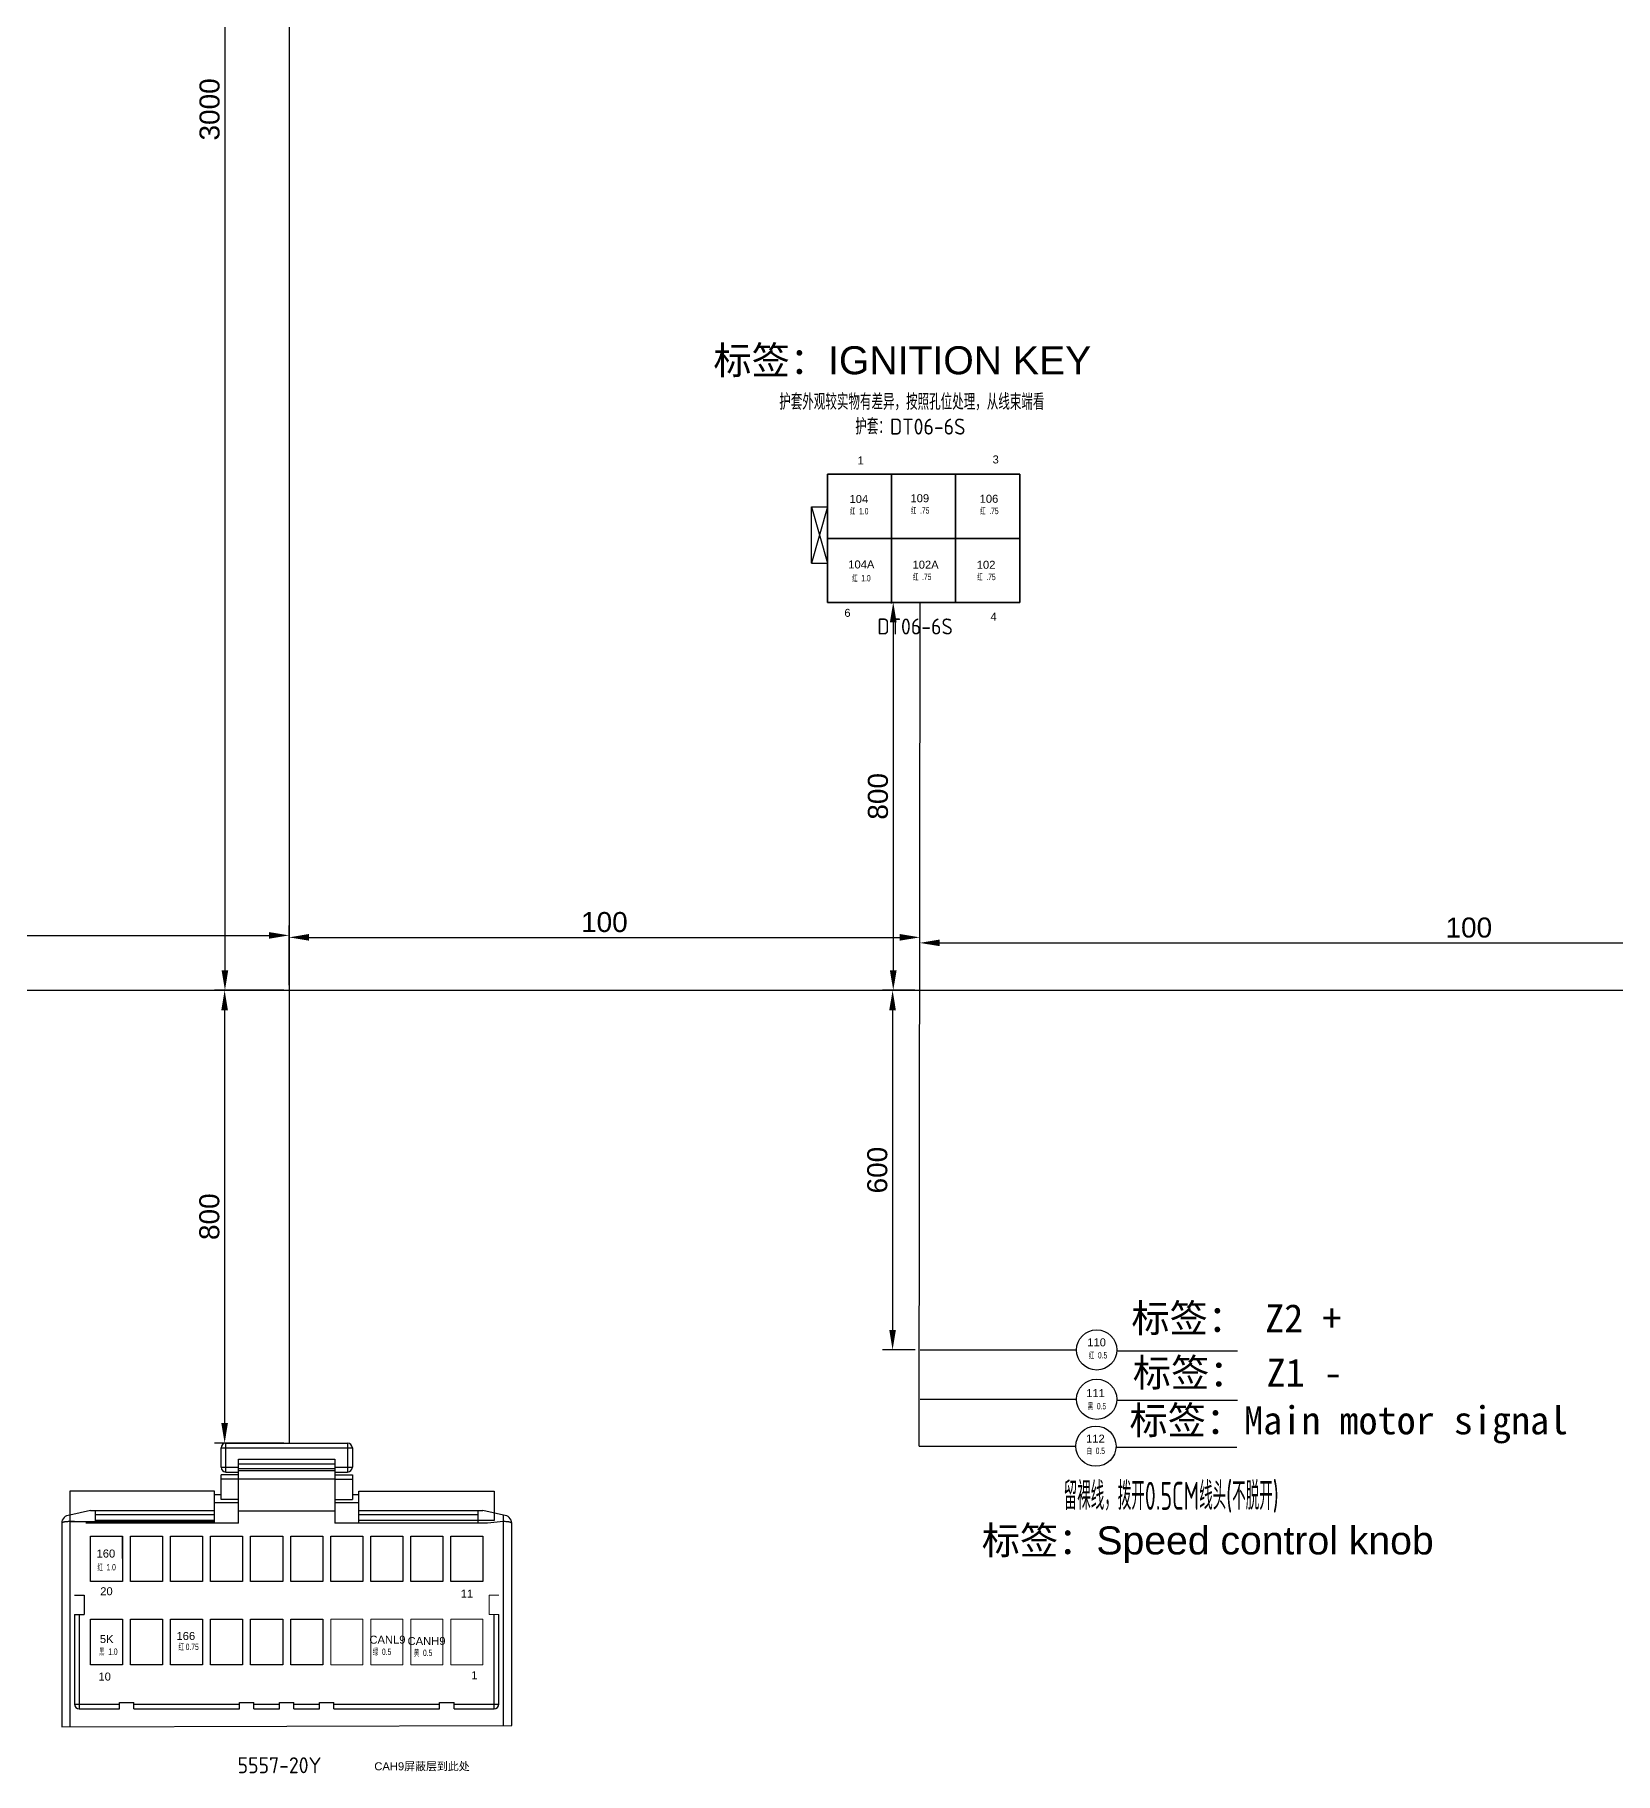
# Model space of a CAD drawing. Header units: millimetres. Extents: x 62 to 1873, y 998 to 1938.
# Drawn here: x 531.9 to 729.3, y 1213.5 to 1430.7 of the extents above; entities that cross this region are included whole.
import ezdxf

# ---------------------------------------------------------------- set-up
doc = ezdxf.new("R2010")
doc.units = ezdxf.units.MM
doc.layers.add('AM60', color=3, linetype='Continuous', lineweight=25)
doc.layers.add('护套层', color=3, linetype='Continuous', lineweight=0)
doc.layers.add('线色线径', color=1, linetype='Continuous')
doc.styles.add('ISO Proportional', font='isocp.shx', dxfattribs={"bigfont": 'gbcbig.shx'})
doc.styles.get("Standard").update_dxf_attribs({"font": 'arial.ttf'})
doc.styles.add('技术要求及剖视用', font='gbenor.shx', dxfattribs={"width": 0.7, "bigfont": 'gbcbig.shx'})
doc.dimstyles.new('ISO-25', dxfattribs={"dimtxt": 2.5, "dimasz": 2.5, "dimexe": 1.25, "dimexo": 0.625, "dimtad": 1, "dimtxsty": 'Standard', "dimcen": 2.5, "dimadec": 0, "dimazin": 0, "dimtfac": 1, "dimtmove": 0, "dimatfit": 3, "dimfxl": 1, "dimarcsym": 0})

# ---------------------------------------------------------------- blocks, each defined once
blk = doc.blocks.new('A$C0bc29aab')
at = {"layer": 'AM60', "linetype": 'Continuous'}
for p, q in [((19.9, 38.22), (19.9, 40.62)), ((19.9, 40.62), (36.3, 40.62)), ((20.5, 37.62), (20.5, 41.22)), ((20.5, 41.22), (35.7, 41.22)), ((22.1, 31.22), (22.1, 39.22)), ((22.1, 39.22), (34.1, 39.22)), ((34.1, 39.22), (34.1, 31.22)), ((35.7, 41.22), (35.7, 37.62)), ((36.3, 40.62), (36.3, 38.22)), ((19.9, 38.22), (22.1, 38.22)), ((19.9, 34.17), (19.9, 37.28)), ((22.1, 37.28), (19.9, 37.28)), ((20.5, 37.62), (22.1, 37.62)), ((34.1, 38.62), (22.1, 38.62)), ((34.1, 38.02), (22.1, 38.02)), ((22.1, 37.82), (34.1, 37.82)), ((34.1, 38.22), (36.3, 38.22)), ((34.1, 37.62), (35.7, 37.62)), ((34.1, 37.28), (36.3, 37.28)), ((36.3, 37.28), (36.3, 34.17)), ((19.1, 31.22), (19.1, 35.22)), ((19.1, 34.82), (19.9, 34.82)), ((22.1, 36.74), (19.9, 36.74)), ((22.1, 36.76), (34.1, 36.76)), ((34.1, 36.74), (36.3, 36.74)), ((36.3, 34.82), (37.1, 34.82)), ((37.1, 31.22), (37.1, 35.22)), ((3.6, 32.82), (1, 32.22)), ((3.6, 32.82), (19.1, 32.82)), ((4.2, 31.22), (4.2, 32.82)), ((19.1, 33.82), (22.1, 33.82)), ((22.1, 34.17), (19.9, 34.17)), ((22.1, 32.77), (34.1, 32.77)), ((34.1, 34.17), (36.3, 34.17)), ((34.1, 33.82), (37.1, 33.82)), ((37.1, 32.82), (52.6, 32.82)), ((52, 31.22), (52, 32.82)), ((55.2, 32.22), (52.6, 32.82)), ((0, 31.22), (0, 5.78)), ((1, 32.22), (1, 5.78)), ((1.6, 31.42), (1, 31.42)), ((22.1, 31.22), (3, 31.22)), ((4.2, 32.32), (19.1, 32.32)), ((4.2, 31.61), (19.1, 31.61)), ((53.2, 31.22), (34.1, 31.22)), ((37.1, 32.32), (52, 32.32)), ((37.1, 31.61), (52, 31.61)), ((55.2, 31.42), (53.2, 31.22)), ((55.2, 5.94), (55.2, 32.22)), ((56.2, 5.94), (56.2, 31.22)), ((7.6, 26.82), (7.6, 29.62)), ((1.6, 22.22), (2.8, 22.22)), ((2.8, 22.22), (2.8, 19.82)), ((1.6, 19.82), (1.6, 8.62)), ((1.6, 19.82), (2.8, 19.82)), ((2.2, 19.82), (2.2, 8.02)), ((54, 8.02), (54, 19.82)), ((54.6, 8.62), (54.6, 19.82)), ((7.2, 8.02), (7.2, 8.82)), ((7.2, 8.82), (9, 8.82)), ((9, 8.02), (9, 8.82)), ((22.2, 8.82), (24, 8.82)), ((22.2, 8.02), (22.2, 8.82)), ((24, 8.02), (24, 8.82)), ((27.2, 8.82), (29, 8.82)), ((27.2, 8.02), (27.2, 8.82)), ((29, 8.02), (29, 8.82)), ((32.2, 8.82), (34, 8.82)), ((32.2, 8.02), (32.2, 8.82)), ((34, 8.02), (34, 8.82)), ((47.2, 8.82), (49, 8.82)), ((47.2, 8.02), (47.2, 8.82)), ((49, 8.02), (49, 8.82)), ((1.6, 8.62), (7.2, 8.62)), ((2.2, 8.02), (7.2, 8.02)), ((9, 8.62), (22.2, 8.62)), ((9, 8.02), (22.2, 8.02)), ((24, 8.62), (27.2, 8.62)), ((24, 8.02), (27.2, 8.02)), ((29, 8.62), (32.2, 8.62)), ((29, 8.02), (32.2, 8.02)), ((34, 8.62), (47.2, 8.62)), ((34, 8.02), (47.2, 8.02)), ((49, 8.62), (54.6, 8.62)), ((49, 8.02), (54, 8.02)), ((0, 5.78), (56.2, 5.94))]:
    blk.add_line(p, q, dxfattribs=at)
at = {"layer": 'AM60', "lineweight": 5}
for p, q in [((53.4, 22.22), (54.6, 22.22)), ((53.4, 19.82), (53.4, 22.22)), ((53.4, 19.82), (54.6, 19.82))]:
    blk.add_line(p, q, dxfattribs=at)
at = {"layer": 'AM60', "linetype": 'Continuous'}
for points in [[(1, 31.42), (19.1, 31.42), (19.1, 35.22), (1, 35.22)], [(54, 31.54), (37.1, 31.54), (37.1, 35.22), (54, 35.22)]]:
    blk.add_lwpolyline(points, close=True, dxfattribs=at)
at = {"layer": 'AM60'}
for points in [[(3.6, 29.62), (7.6, 29.62), (7.6, 23.92), (3.6, 23.92)], [(8.6, 29.62), (12.6, 29.62), (12.6, 23.92), (8.6, 23.92)], [(13.6, 29.62), (17.6, 29.62), (17.6, 23.92), (13.6, 23.92)], [(18.6, 29.62), (22.6, 29.62), (22.6, 23.92), (18.6, 23.92)], [(23.6, 29.62), (27.6, 29.62), (27.6, 23.92), (23.6, 23.92)], [(28.6, 29.62), (32.6, 29.62), (32.6, 23.92), (28.6, 23.92)], [(33.6, 29.62), (37.6, 29.62), (37.6, 23.92), (33.6, 23.92)], [(38.6, 29.62), (42.6, 29.62), (42.6, 23.92), (38.6, 23.92)], [(43.6, 29.62), (47.6, 29.62), (47.6, 23.92), (43.6, 23.92)], [(48.6, 29.62), (52.6, 29.62), (52.6, 23.92), (48.6, 23.92)], [(3.6, 19.22), (7.6, 19.22), (7.6, 13.52), (3.6, 13.52)], [(8.6, 19.22), (12.6, 19.22), (12.6, 13.52), (8.6, 13.52)], [(13.6, 19.22), (17.6, 19.22), (17.6, 13.52), (13.6, 13.52)], [(18.6, 19.22), (22.6, 19.22), (22.6, 13.52), (18.6, 13.52)], [(23.6, 19.22), (27.6, 19.22), (27.6, 13.52), (23.6, 13.52)], [(28.6, 19.22), (32.6, 19.22), (32.6, 13.52), (28.6, 13.52)]]:
    blk.add_lwpolyline(points, close=True, dxfattribs=at)
at = {"layer": 'AM60', "lineweight": 5}
for points in [[(33.6, 19.22), (37.6, 19.22), (37.6, 13.52), (33.6, 13.52)], [(38.6, 19.22), (42.6, 19.22), (42.6, 13.52), (38.6, 13.52)], [(43.6, 19.22), (47.6, 19.22), (47.6, 13.52), (43.6, 13.52)], [(48.6, 19.22), (52.6, 19.22), (52.6, 13.52), (48.6, 13.52)]]:
    blk.add_lwpolyline(points, close=True, dxfattribs=at)
at = {"layer": 'AM60', "linetype": 'Continuous'}
for centre, radius, start, end in [((20.5, 40.62), 0.6, 90, 180), ((35.7, 40.62), 0.6, 0, 90), ((20.5, 38.22), 0.6, 180, 270), ((35.7, 38.22), 0.6, 270, 0), ((1, 31.22), 1, 90, 180.0708), ((55.2, 31.22), 1, 359.9329, 90), ((2.2, 8.62), 0.6, 180, 270), ((54, 8.62), 0.6, 270, 0)]:
    blk.add_arc(centre, radius, start, end, dxfattribs=at)
for points, knots in [([(1, 31.42), (0.94, 31.42), (0.81, 31.42), (0.62, 31.41), (0.45, 31.39), (0.32, 31.37), (0.23, 31.35), (0.17, 31.34), (0.12, 31.32), (0.08, 31.3), (0.04, 31.28), (0.02, 31.27), (0, 31.25), (0, 31.23), (0, 31.22)], [0, 0, 0, 0, 0.187574, 0.367878, 0.533983, 0.679957, 0.743843, 0.800983, 0.851078, 0.893964, 0.92959, 0.958079, 0.980477, 1, 1, 1, 1]), ([(56.2, 31.22), (56.2, 31.23), (56.2, 31.25), (56.18, 31.27), (56.16, 31.28), (56.12, 31.3), (56.08, 31.32), (56.03, 31.34), (55.97, 31.35), (55.88, 31.37), (55.75, 31.39), (55.58, 31.41), (55.4, 31.42), (55.27, 31.42), (55.2, 31.42)], [0, 0, 0, 0, 0.019498, 0.041902, 0.070401, 0.106029, 0.148912, 0.199008, 0.25615, 0.320037, 0.466012, 0.632119, 0.812425, 1, 1, 1, 1])]:
    blk.add_open_spline(points, degree=3, knots=knots, dxfattribs=at)
at = {"layer": 'AM60', "color": 1}
for s, p in [('20', (4.81, 22.22)), ('11', (49.84, 21.92)), ('10', (4.59, 11.56)), ('1', (51.16, 11.73))]:
    blk.add_text(s, height=1, dxfattribs=at).set_placement(p)
at = {"layer": 'AM60', "color": 3, "style": 'ISO Proportional'}
blk.add_text('5557-20Y', height=2, dxfattribs=at).set_placement((21.97, -0.02))
blk = doc.blocks.new('A$C21147477')
at = {"color": 3}
for p, q in [((2.01, 12.02), (2.01, 20.02)), ((2.01, 20.02), (2.01, 12.02)), ((2.01, 12.02), (2.01, 20.02)), ((2.01, 20.02), (2.01, 12.02)), ((2.01, 20.02), (2.01, 12.02)), ((18.01, 20.02), (2.01, 20.02)), ((2.01, 20.02), (18.01, 20.02)), ((10.01, 3.87), (10.01, 20.02)), ((10.01, 20.02), (10.01, 3.87)), ((10.01, 3.87), (10.01, 20.02)), ((10.01, 20.02), (10.01, 3.87)), ((10.01, 20.02), (10.01, 3.87)), ((10.01, 3.87), (10.01, 20.02)), ((10.01, 20.02), (10.01, 3.87)), ((10.01, 3.87), (10.01, 20.02)), ((10.01, 20.02), (10.01, 3.87)), ((10.01, 20.02), (10.01, 3.87)), ((10.01, 3.87), (10.01, 20.02)), ((10.01, 20.02), (10.01, 3.87)), ((10.01, 3.87), (10.01, 20.02)), ((10.01, 20.02), (10.01, 3.87)), ((10.01, 20.02), (10.01, 4.02)), ((18.01, 12.02), (18.01, 20.02)), ((18.01, 20.02), (18.01, 12.02)), ((18.01, 12.02), (18.01, 20.02)), ((18.01, 20.02), (18.01, 12.02)), ((18.01, 20.02), (18.01, 12.02)), ((18.01, 12.02), (18.01, 20.02)), ((18.01, 20.02), (18.01, 12.02)), ((18.01, 12.02), (18.01, 20.02)), ((18.01, 20.02), (18.01, 12.02)), ((18.01, 20.02), (18.01, 12.02)), ((26.01, 20.02), (18.01, 20.02)), ((18.01, 20.02), (26.01, 20.02)), ((26.01, 12.02), (26.01, 20.02)), ((26.01, 20.02), (26.01, 12.02)), ((26.01, 12.02), (26.01, 20.02)), ((26.01, 20.02), (26.01, 12.02)), ((26.01, 20.02), (26.01, 12.02)), ((0, 15.94), (2, 8.94)), ((0, 8.94), (0, 15.94)), ((0, 15.94), (2, 15.94)), ((2, 15.94), (0, 8.94)), ((2.01, 4.02), (2.01, 12.02)), ((2.01, 12.02), (2.01, 4.02)), ((2.01, 4.02), (2.01, 12.02)), ((2.01, 12.02), (2.01, 4.02)), ((2.01, 12.02), (2.01, 4.02)), ((10.01, 12.02), (2.01, 12.02)), ((2.01, 12.02), (10.01, 12.02)), ((10.01, 12.02), (2.01, 12.02)), ((2.01, 12.02), (10.01, 12.02)), ((2.01, 12.02), (10.01, 12.02)), ((18.01, 12.02), (10.01, 12.02)), ((10.01, 12.02), (18.01, 12.02)), ((18.01, 12.02), (10.01, 12.02)), ((10.01, 12.02), (18.01, 12.02)), ((10.01, 12.02), (18.01, 12.02)), ((18.01, 4.02), (18.01, 12.02)), ((18.01, 12.02), (18.01, 4.02)), ((18.01, 4.02), (18.01, 12.02)), ((18.01, 12.02), (18.01, 4.02)), ((18.01, 12.02), (18.01, 4.02)), ((18.01, 4.02), (18.01, 12.02)), ((18.01, 12.02), (18.01, 4.02)), ((18.01, 4.02), (18.01, 12.02)), ((18.01, 12.02), (18.01, 4.02)), ((18.01, 12.02), (18.01, 4.02)), ((26.01, 12.02), (18.01, 12.02)), ((18.01, 12.02), (26.01, 12.02)), ((26.01, 12.02), (18.01, 12.02)), ((18.01, 12.02), (26.01, 12.02)), ((18.01, 12.02), (26.01, 12.02)), ((26.01, 4.02), (26.01, 12.02)), ((26.01, 12.02), (26.01, 4.02)), ((26.01, 4.02), (26.01, 12.02)), ((26.01, 12.02), (26.01, 4.02)), ((26.01, 12.02), (26.01, 4.02)), ((0, 8.94), (2, 8.94)), ((10.01, 4.02), (2.01, 4.02)), ((2.01, 4.02), (10.01, 4.02)), ((2.01, 4.02), (10.01, 4.02)), ((18.01, 4.02), (10.01, 4.02)), ((10.01, 4.02), (18.01, 4.02)), ((10.01, 4.02), (18.01, 4.02)), ((26.01, 4.02), (18.01, 4.02)), ((18.01, 4.02), (26.01, 4.02)), ((18.01, 4.02), (26.01, 4.02))]:
    blk.add_line(p, q, dxfattribs=at)
at = {"layer": 'AM60', "color": 3, "style": 'ISO Proportional'}
blk.add_text('DT06-6S', height=2, dxfattribs=at).set_placement((8.22, 0.01))
blk = doc.blocks.new('A$C5ac91eaa')
blk.add_blockref('A$C21147477', (0, 0))
at = {"layer": 'AM60', "color": 1}
for s, p in [('1', (5.75, 21.25)), ('3', (22.62, 21.38)), ('6', (4.11, 2.21)), ('4', (22.36, 1.74))]:
    blk.add_text(s, height=1, dxfattribs=at).set_placement(p)
blk = doc.blocks.new('*D101')
at = {"color": 0, "lineweight": -2, "transparency": 16777216}
for p, q in [((563, 1531.45), (554.38, 1531.45)), ((555.63, 1528.95), (555.63, 1313.84)), ((563, 1311.34), (554.38, 1311.34))]:
    blk.add_line(p, q, dxfattribs=at)
at = {"color": 0, "transparency": 16777216}
for points in [[(555.21, 1528.95), (556.04, 1528.95), (555.63, 1531.45)], [(555.21, 1313.84), (556.04, 1313.84), (555.63, 1311.34)]]:
    blk.add_solid(points, dxfattribs=at)
at = {"layer": 'Defpoints', "color": 0, "transparency": 16777216}
for p in [(563.63, 1531.45), (555.63, 1311.34), (563.63, 1311.34)]:
    blk.add_point(p, dxfattribs=at)
at = {"color": 3, "transparency": 16777216, "insert": (553.72, 1421.4), "char_height": 2.5, "attachment_point": 5, "rotation": 90}
blk.add_mtext('3000', dxfattribs=at)
blk = doc.blocks.new('*D102')
at = {"color": 0, "lineweight": -2, "transparency": 16777216}
for p, q in [((485.3, 1311.96), (485.3, 1319.45)), ((563.63, 1311.96), (563.63, 1319.45)), ((487.8, 1318.2), (561.13, 1318.2))]:
    blk.add_line(p, q, dxfattribs=at)
at = {"color": 0, "transparency": 16777216}
for points in [[(487.8, 1318.61), (487.8, 1317.78), (485.3, 1318.2)], [(561.13, 1318.61), (561.13, 1317.78), (563.63, 1318.2)]]:
    blk.add_solid(points, dxfattribs=at)
at = {"layer": 'Defpoints', "color": 0, "transparency": 16777216}
for p in [(563.63, 1318.2), (485.3, 1311.34), (563.63, 1311.34)]:
    blk.add_point(p, dxfattribs=at)
at = {"color": 3, "transparency": 16777216, "insert": (524.47, 1320.1), "char_height": 2.5, "attachment_point": 5}
blk.add_mtext('250', dxfattribs=at)
blk = doc.blocks.new('*D103')
at = {"color": 0, "lineweight": -2, "transparency": 16777216}
for p, q in [((563, 1311.34), (554.34, 1311.34)), ((555.59, 1308.84), (555.59, 1257.26)), ((563, 1254.76), (554.34, 1254.76))]:
    blk.add_line(p, q, dxfattribs=at)
at = {"color": 0, "transparency": 16777216}
for points in [[(555.17, 1308.84), (556, 1308.84), (555.59, 1311.34)], [(555.17, 1257.26), (556, 1257.26), (555.59, 1254.76)]]:
    blk.add_solid(points, dxfattribs=at)
at = {"layer": 'Defpoints', "color": 0, "transparency": 16777216}
for p in [(563.63, 1311.34), (555.59, 1254.76), (563.63, 1254.76)]:
    blk.add_point(p, dxfattribs=at)
at = {"color": 3, "transparency": 16777216, "insert": (553.69, 1283.05), "char_height": 2.5, "attachment_point": 5, "rotation": 90}
blk.add_mtext('800', dxfattribs=at)
blk = doc.blocks.new('*D104')
at = {"color": 0, "lineweight": -2, "transparency": 16777216}
for p, q in [((563.63, 1311.96), (563.63, 1319.2)), ((642.41, 1311.96), (642.41, 1319.2)), ((566.13, 1317.95), (639.91, 1317.95))]:
    blk.add_line(p, q, dxfattribs=at)
at = {"color": 0, "transparency": 16777216}
for points in [[(566.13, 1318.37), (566.13, 1317.54), (563.63, 1317.95)], [(639.91, 1318.37), (639.91, 1317.54), (642.41, 1317.95)]]:
    blk.add_solid(points, dxfattribs=at)
at = {"layer": 'Defpoints', "color": 0, "transparency": 16777216}
for p in [(642.41, 1317.95), (563.63, 1311.34), (642.41, 1311.34)]:
    blk.add_point(p, dxfattribs=at)
at = {"color": 3, "transparency": 16777216, "insert": (603.02, 1319.85), "char_height": 2.5, "attachment_point": 5}
blk.add_mtext('100', dxfattribs=at)
blk = doc.blocks.new('*D105')
at = {"color": 0, "lineweight": -2, "transparency": 16777216}
for p, q in [((642.41, 1311.96), (642.41, 1318.51)), ((779.57, 1311.96), (779.57, 1318.51)), ((644.91, 1317.26), (777.07, 1317.26))]:
    blk.add_line(p, q, dxfattribs=at)
at = {"color": 0, "transparency": 16777216}
for points in [[(644.91, 1317.68), (644.91, 1316.85), (642.41, 1317.26)], [(777.07, 1317.68), (777.07, 1316.85), (779.57, 1317.26)]]:
    blk.add_solid(points, dxfattribs=at)
at = {"layer": 'Defpoints', "color": 0, "transparency": 16777216}
for p in [(779.57, 1317.26), (642.41, 1311.34), (779.57, 1311.34)]:
    blk.add_point(p, dxfattribs=at)
at = {"color": 3, "transparency": 16777216, "insert": (710.99, 1319.16), "char_height": 2.5, "attachment_point": 5}
blk.add_mtext('100', dxfattribs=at)
blk = doc.blocks.new('*D106')
at = {"color": 0, "lineweight": -2, "transparency": 16777216}
for p, q in [((641.83, 1359.81), (637.85, 1359.81)), ((639.1, 1357.31), (639.1, 1313.84)), ((641.78, 1311.34), (637.85, 1311.34))]:
    blk.add_line(p, q, dxfattribs=at)
at = {"color": 0, "transparency": 16777216}
for points in [[(638.68, 1357.31), (639.52, 1357.31), (639.1, 1359.81)], [(638.68, 1313.84), (639.52, 1313.84), (639.1, 1311.34)]]:
    blk.add_solid(points, dxfattribs=at)
at = {"layer": 'Defpoints', "color": 0, "transparency": 16777216}
for p in [(642.45, 1359.81), (639.1, 1311.34), (642.41, 1311.34)]:
    blk.add_point(p, dxfattribs=at)
at = {"color": 3, "transparency": 16777216, "insert": (637.2, 1335.57), "char_height": 2.5, "attachment_point": 5, "rotation": 90}
blk.add_mtext('800', dxfattribs=at)
blk = doc.blocks.new('*D107')
at = {"color": 0, "lineweight": -2, "transparency": 16777216}
for p, q in [((641.78, 1311.34), (637.77, 1311.34)), ((639.02, 1308.84), (639.02, 1268.91)), ((641.83, 1266.41), (637.77, 1266.41))]:
    blk.add_line(p, q, dxfattribs=at)
at = {"color": 0, "transparency": 16777216}
for points in [[(638.6, 1308.84), (639.43, 1308.84), (639.02, 1311.34)], [(638.6, 1268.91), (639.43, 1268.91), (639.02, 1266.41)]]:
    blk.add_solid(points, dxfattribs=at)
at = {"layer": 'Defpoints', "color": 0, "transparency": 16777216}
for p in [(642.41, 1311.34), (639.02, 1266.41), (642.45, 1266.41)]:
    blk.add_point(p, dxfattribs=at)
at = {"color": 3, "transparency": 16777216, "insert": (637.12, 1288.87), "char_height": 2.5, "attachment_point": 5, "rotation": 90}
blk.add_mtext('600', dxfattribs=at)

msp = doc.modelspace()

# ---------------------------------------------------------------- linework, layer by layer
for p, q in [((563.63, 1594.474), (563.63, 1254.756)), ((642.356, 1254.378), (642.451, 1359.806)), ((485.301, 1311.338), (1452.792, 1311.338))]:
    msp.add_line(p, q)
at = {"color": 3}
for p, q in [((642.451, 1266.405), (661.993, 1266.405)), ((667.017, 1266.279), (682.092, 1266.279)), ((642.452, 1260.24), (661.994, 1260.24)), ((667.017, 1260.114), (682.092, 1260.114)), ((642.356, 1254.378), (661.898, 1254.378)), ((666.922, 1254.252), (681.997, 1254.252))]:
    msp.add_line(p, q, dxfattribs=at)
for centre in [(664.507, 1266.405), (664.507, 1260.24), (664.412, 1254.378)]:
    msp.add_circle(centre, 2.513, dxfattribs=at)

# ---------------------------------------------------------------- block references
for name, p in [('A$C5ac91eaa', (628.885, 1355.785)), ('A$C0bc29aab', (535.24, 1213.531))]:
    msp.add_blockref(name, p)

# ---------------------------------------------------------------- texts
at = {"layer": 'AM60', "color": 3, "style": 'ISO Proportional'}
for s, p in [('护套外观较实物有差异，按照孔位处理，从线束端看', (624.86, 1383.861)), ('护套：DT06-6S', (634.361, 1380.771))]:
    msp.add_text(s, height=2, dxfattribs=at).set_placement(p)
at = {"layer": 'AM60', "lineweight": 5}
for s, p in [('104', (633.637, 1372.223)), ('109', (641.253, 1372.318)), ('106', (649.893, 1372.251)), ('104A', (633.48, 1364.045)), ('102A', (641.507, 1364.015)), ('102', (649.53, 1364.005)), ('110', (663.334, 1266.854)), ('111', (663.195, 1260.502)), ('112', (663.185, 1254.819)), ('166', (549.576, 1230.162)), ('CANL9', (573.672, 1229.7)), ('CANH9', (578.441, 1229.533))]:
    msp.add_text(s, height=1, dxfattribs=at).set_placement(p)
at = {"layer": 'AM60', "char_height": 3.5, "attachment_point": 1}
for s, width, heights, insert in [('{\\fSimSun|b0|i0|c134|p2;\\C3;标签：\\fArial|b0|i0|c0|p34;IGNITION KEY}', 66.92058, [35.837], (616.636, 1391.806)), ('{\\fSimSun|b0|i0|c134|p2;\\C3;标签： Z2 +}', 61.38206, [0], (668.841, 1272.121)), ('{\\fSimSun|b0|i0|c134|p2;\\C3;标签： Z1 -}', 50.04824, [0], (669.023, 1265.309)), ('{\\fSimSun|b0|i0|c134|p2;\\C3;标签：Main motor signal}', 62.06786, [0], (668.605, 1259.36)), ('{\\fSimSun|b0|i0|c134|p2;\\C3;标签：\\fArial|b0|i0|c0|p34;Speed control knob}', 61.38206, [0], (650.151, 1244.353))]:
    msp.add_mtext_dynamic_manual_height_columns(s, width=width, gutter_width=12.5, heights=heights, dxfattribs=dict(at, insert=insert))
at = {"layer": 'AM60', "lineweight": 5, "char_height": 1, "attachment_point": 1}
for s, insert, width in [('160', (539.595, 1241.462), 2.90576), ('5K', (540.005, 1230.782), 2.90576), ('CAH9{\\fSimSun|b0|i0|c134|p2;屏蔽层到此处}', (574.285, 1214.881), 12.85615)]:
    msp.add_mtext(s, dxfattribs=dict(at, insert=insert, width=width))
at = {"layer": '护套层', "style": '技术要求及剖视用', "width": 0.67, "flags": 9}
msp.add_attdef('留裸线，拨开0.5CM线头(不脱开)', (660.387, 1246.422), '泽泰软件', height=3.5, dxfattribs=at)
at = {"layer": '线色线径', "lineweight": 5, "width": 0.6}
for s, p in [('红  1.0', (633.7, 1370.804)), ('红  .75', (641.316, 1370.898)), ('红  .75', (649.956, 1370.831)), ('红  1.0', (633.972, 1362.431)), ('红  .75', (641.569, 1362.595)), ('红  .75', (649.592, 1362.586)), ('红  0.5', (663.528, 1265.334)), ('黑  0.5', (663.389, 1258.983)), ('白  0.5', (663.247, 1253.399)), ('红  1.0', (539.699, 1238.851)), ('红 0.75', (549.823, 1228.905)), ('黑  1.0', (539.914, 1228.301)), ('绿  0.5', (574.102, 1228.292)), ('黄  0.5', (579.228, 1228.157))]:
    msp.add_text(s, height=0.8, dxfattribs=at).set_placement(p)

# ---------------------------------------------------------------- dimensions: what is measured, and where the dimension line sits
at = {"color": 1}
for base, p1, p2, text, picture, middle in [((555.626, 1311.338), (563.63, 1531.454), (563.63, 1311.338), '3000', '*D101', (553.724, 1421.396)), ((639.1, 1311.338), (642.451, 1359.806), (642.408, 1311.338), '800', '*D106', (637.199, 1335.572)), ((555.587, 1254.756), (563.63, 1311.338), (563.63, 1254.756), '800', '*D103', (553.686, 1283.047)), ((639.016, 1266.405), (642.408, 1311.338), (642.451, 1266.405), '600', '*D107', (637.115, 1288.872))]:
    dim = msp.add_linear_dim(base=base, p1=p1, p2=p2, angle=90, text=text, dimstyle='ISO-25', override={"dimclrt": 3}, dxfattribs=at)
    dim.commit()
    dim.dimension.update_dxf_attribs({"geometry": picture, "text_midpoint": middle})
for base, p1, p2, text, picture, middle in [((563.63, 1318.196), (485.301, 1311.338), (563.63, 1311.338), '250', '*D102', (524.466, 1320.097)), ((642.408, 1317.953), (563.63, 1311.338), (642.408, 1311.338), '100', '*D104', (603.019, 1319.854)), ((779.568, 1317.263), (642.408, 1311.338), (779.568, 1311.338), '100', '*D105', (710.988, 1319.164))]:
    dim = msp.add_linear_dim(base=base, p1=p1, p2=p2, text=text, dimstyle='ISO-25', override={"dimclrt": 3}, dxfattribs=at)
    dim.commit()
    dim.dimension.update_dxf_attribs({"geometry": picture, "text_midpoint": middle})

doc.saveas('drawing.dxf')
